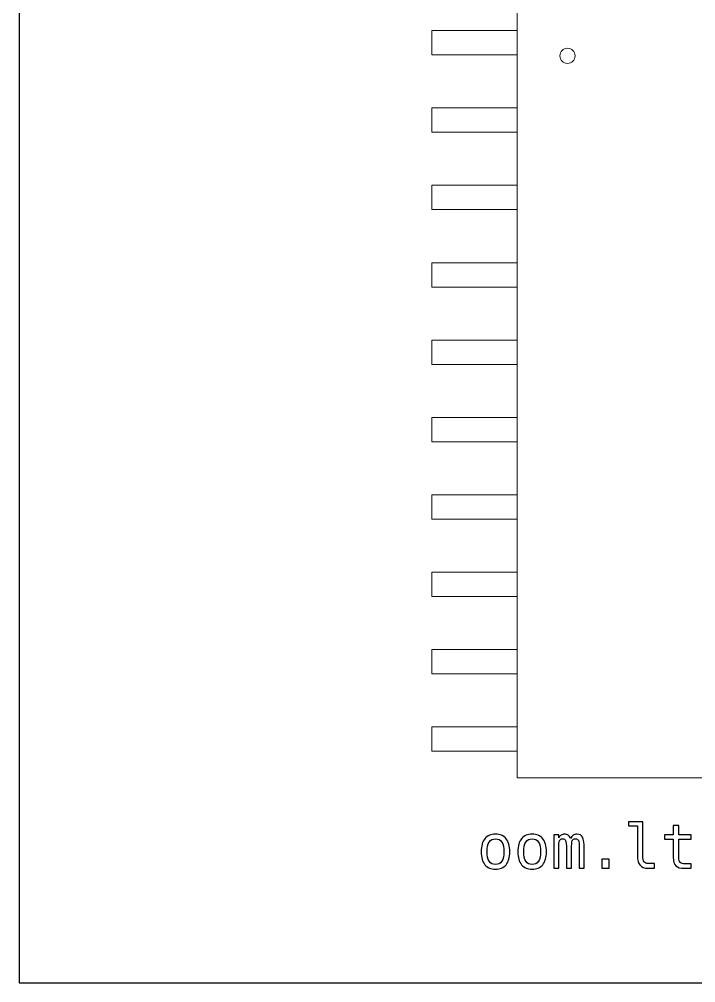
# Model space of a CAD drawing. Header units: centimetres. Extents: x -11.7 to -9.3, y -16.05 to -13.65.
# Drawn here: x -11.7 to -10.589, y -16.05 to -14.469 of the extents above; entities that cross this region are included whole.
import ezdxf

# ---------------------------------------------------------------- set-up
doc = ezdxf.new("R2010")
doc.units = ezdxf.units.CM
doc.header["$MEASUREMENT"] = 0
doc.layers.add('Layer 1', color=7, linetype='Continuous')

msp = doc.modelspace()

# ---------------------------------------------------------------- linework, layer by layer
at = {"layer": 'Layer 1', "color": 7}
msp.add_lwpolyline([(-11.7, -16.05), (-9.3, -16.05), (-9.3, -13.65), (-11.7, -13.65), (-11.7, -16.05)], close=True, dxfattribs=at)
at = {"layer": 'Layer 1', "color": 7, "lineweight": 9}
for points in [[(-10.88251, -15.71355), (-10.11751, -15.71355), (-10.11751, -14.44355), (-10.88251, -14.44355), (-10.88251, -15.71355)], [(-11.02251, -14.52705), (-10.88251, -14.52705), (-10.88251, -14.48705), (-11.02251, -14.48705), (-11.02251, -14.52705)], [(-11.02251, -14.65405), (-10.88251, -14.65405), (-10.88251, -14.61405), (-11.02251, -14.61405), (-11.02251, -14.65405)], [(-11.02251, -14.78105), (-10.88251, -14.78105), (-10.88251, -14.74105), (-11.02251, -14.74105), (-11.02251, -14.78105)], [(-11.02251, -14.90805), (-10.88251, -14.90805), (-10.88251, -14.86805), (-11.02251, -14.86805), (-11.02251, -14.90805)], [(-11.02251, -15.03505), (-10.88251, -15.03505), (-10.88251, -14.99505), (-11.02251, -14.99505), (-11.02251, -15.03505)], [(-11.02251, -15.16205), (-10.88251, -15.16205), (-10.88251, -15.12205), (-11.02251, -15.12205), (-11.02251, -15.16205)], [(-11.02251, -15.28905), (-10.88251, -15.28905), (-10.88251, -15.24905), (-11.02251, -15.24905), (-11.02251, -15.28905)], [(-11.02251, -15.41605), (-10.88251, -15.41605), (-10.88251, -15.37605), (-11.02251, -15.37605), (-11.02251, -15.41605)], [(-11.02251, -15.54305), (-10.88251, -15.54305), (-10.88251, -15.50305), (-11.02251, -15.50305), (-11.02251, -15.54305)], [(-11.02251, -15.67005), (-10.88251, -15.67005), (-10.88251, -15.63005), (-11.02251, -15.63005), (-11.02251, -15.67005)]]:
    msp.add_lwpolyline(points, close=True, dxfattribs=at)
msp.add_ellipse((-10.80001, -14.52855), major_axis=(0, 0.0125), ratio=1, dxfattribs=at)
at = {"layer": 'Layer 1', "color": 250}
for points, knots in [([(-10.6763, -15.84235), (-10.6763, -15.84639), (-10.67556, -15.84942), (-10.67408, -15.85147), (-10.67408, -15.85147), (-10.6726, -15.85352), (-10.67041, -15.85455), (-10.66751, -15.85455), (-10.66751, -15.85455), (-10.66751, -15.85455), (-10.65701, -15.85455), (-10.65701, -15.85455), (-10.65701, -15.85455), (-10.65701, -15.85455), (-10.65701, -15.86217), (-10.65701, -15.86217), (-10.65701, -15.86217), (-10.65701, -15.86217), (-10.66838, -15.86217), (-10.66838, -15.86217), (-10.66838, -15.86217), (-10.67376, -15.86217), (-10.67791, -15.86044), (-10.68086, -15.85699), (-10.68086, -15.85699), (-10.68381, -15.85354), (-10.68528, -15.84865), (-10.68528, -15.84235), (-10.68528, -15.84235), (-10.68528, -15.84235), (-10.68528, -15.79268), (-10.68528, -15.79268), (-10.68528, -15.79268), (-10.68528, -15.79268), (-10.69968, -15.79268), (-10.69968, -15.79268), (-10.69968, -15.79268), (-10.69968, -15.79268), (-10.69968, -15.78565), (-10.69968, -15.78565), (-10.69968, -15.78565), (-10.69968, -15.78565), (-10.6763, -15.78565), (-10.6763, -15.78565), (-10.6763, -15.78565), (-10.6763, -15.78565), (-10.6763, -15.84235), (-10.6763, -15.84235)], [0, 0, 0, 0, 0.0833333, 0.0833333, 0.0833333, 0.0833333, 0.1666667, 0.1666667, 0.1666667, 0.1666667, 0.25, 0.25, 0.25, 0.25, 0.3333333, 0.3333333, 0.3333333, 0.3333333, 0.4166667, 0.4166667, 0.4166667, 0.4166667, 0.5, 0.5, 0.5, 0.5, 0.5833333, 0.5833333, 0.5833333, 0.5833333, 0.6666667, 0.6666667, 0.6666667, 0.6666667, 0.75, 0.75, 0.75, 0.75, 0.8333333, 0.8333333, 0.8333333, 0.8333333, 0.9166667, 0.9166667, 0.9166667, 0.9166667, 1, 1, 1, 1]), ([(-10.6173, -15.79195), (-10.6173, -15.79195), (-10.6173, -15.80748), (-10.6173, -15.80748), (-10.6173, -15.80748), (-10.6173, -15.80748), (-10.59688, -15.80748), (-10.59688, -15.80748), (-10.59688, -15.80748), (-10.59688, -15.80748), (-10.59688, -15.81447), (-10.59688, -15.81447), (-10.59688, -15.81447), (-10.59688, -15.81447), (-10.6173, -15.81447), (-10.6173, -15.81447), (-10.6173, -15.81447), (-10.6173, -15.81447), (-10.6173, -15.84415), (-10.6173, -15.84415), (-10.6173, -15.84415), (-10.6173, -15.84819), (-10.61654, -15.851), (-10.615, -15.85259), (-10.615, -15.85259), (-10.61347, -15.85419), (-10.6108, -15.85499), (-10.607, -15.85499), (-10.607, -15.85499), (-10.607, -15.85499), (-10.59688, -15.85499), (-10.59688, -15.85499), (-10.59688, -15.85499), (-10.59688, -15.85499), (-10.59688, -15.86217), (-10.59688, -15.86217), (-10.59688, -15.86217), (-10.59688, -15.86217), (-10.60787, -15.86217), (-10.60787, -15.86217), (-10.60787, -15.86217), (-10.61462, -15.86217), (-10.61937, -15.86082), (-10.62214, -15.85812), (-10.62214, -15.85812), (-10.6249, -15.85542), (-10.62629, -15.85075), (-10.62629, -15.84415), (-10.62629, -15.84415), (-10.62629, -15.84415), (-10.62629, -15.81447), (-10.62629, -15.81447), (-10.62629, -15.81447), (-10.62629, -15.81447), (-10.64089, -15.81447), (-10.64089, -15.81447), (-10.64089, -15.81447), (-10.64089, -15.81447), (-10.64089, -15.80748), (-10.64089, -15.80748), (-10.64089, -15.80748), (-10.64089, -15.80748), (-10.62629, -15.80748), (-10.62629, -15.80748), (-10.62629, -15.80748), (-10.62629, -15.80748), (-10.62629, -15.79195), (-10.62629, -15.79195), (-10.62629, -15.79195), (-10.62629, -15.79195), (-10.6173, -15.79195), (-10.6173, -15.79195)], [0, 0, 0, 0, 0.0555556, 0.0555556, 0.0555556, 0.0555556, 0.1111111, 0.1111111, 0.1111111, 0.1111111, 0.1666667, 0.1666667, 0.1666667, 0.1666667, 0.2222222, 0.2222222, 0.2222222, 0.2222222, 0.2777778, 0.2777778, 0.2777778, 0.2777778, 0.3333333, 0.3333333, 0.3333333, 0.3333333, 0.3888889, 0.3888889, 0.3888889, 0.3888889, 0.4444444, 0.4444444, 0.4444444, 0.4444444, 0.5, 0.5, 0.5, 0.5, 0.5555556, 0.5555556, 0.5555556, 0.5555556, 0.6111111, 0.6111111, 0.6111111, 0.6111111, 0.6666667, 0.6666667, 0.6666667, 0.6666667, 0.7222222, 0.7222222, 0.7222222, 0.7222222, 0.7777778, 0.7777778, 0.7777778, 0.7777778, 0.8333333, 0.8333333, 0.8333333, 0.8333333, 0.8888889, 0.8888889, 0.8888889, 0.8888889, 0.9444444, 0.9444444, 0.9444444, 0.9444444, 1, 1, 1, 1]), ([(-10.91825, -15.80616), (-10.91067, -15.80616), (-10.90487, -15.80861), (-10.90085, -15.81353), (-10.90085, -15.81353), (-10.89683, -15.81845), (-10.89482, -15.82557), (-10.89482, -15.83487), (-10.89482, -15.83487), (-10.89482, -15.84422), (-10.89682, -15.85134), (-10.90082, -15.85624), (-10.90082, -15.85624), (-10.90484, -15.86114), (-10.91064, -15.86359), (-10.91825, -15.86359), (-10.91825, -15.86359), (-10.92585, -15.86359), (-10.93164, -15.86114), (-10.93566, -15.85624), (-10.93566, -15.85624), (-10.93966, -15.85134), (-10.94166, -15.84422), (-10.94166, -15.83487), (-10.94166, -15.83487), (-10.94166, -15.82557), (-10.93966, -15.81845), (-10.93566, -15.81353), (-10.93566, -15.81353), (-10.93164, -15.80861), (-10.92585, -15.80616), (-10.91825, -15.80616)], [0, 0, 0, 0, 0.125, 0.125, 0.125, 0.125, 0.25, 0.25, 0.25, 0.25, 0.375, 0.375, 0.375, 0.375, 0.5, 0.5, 0.5, 0.5, 0.625, 0.625, 0.625, 0.625, 0.75, 0.75, 0.75, 0.75, 0.875, 0.875, 0.875, 0.875, 1, 1, 1, 1]), ([(-10.91825, -15.81378), (-10.92282, -15.81378), (-10.92627, -15.81555), (-10.92862, -15.8191), (-10.92862, -15.8191), (-10.93097, -15.82265), (-10.93214, -15.82792), (-10.93214, -15.83487), (-10.93214, -15.83487), (-10.93214, -15.8418), (-10.93097, -15.84705), (-10.92862, -15.85062), (-10.92862, -15.85062), (-10.92627, -15.85419), (-10.92282, -15.85597), (-10.91825, -15.85597), (-10.91825, -15.85597), (-10.91367, -15.85597), (-10.9102, -15.85419), (-10.90785, -15.85062), (-10.90785, -15.85062), (-10.9055, -15.84705), (-10.90434, -15.8418), (-10.90434, -15.83487), (-10.90434, -15.83487), (-10.90434, -15.82792), (-10.9055, -15.82265), (-10.90785, -15.8191), (-10.90785, -15.8191), (-10.9102, -15.81555), (-10.91367, -15.81378), (-10.91825, -15.81378)], [0, 0, 0, 0, 0.125, 0.125, 0.125, 0.125, 0.25, 0.25, 0.25, 0.25, 0.375, 0.375, 0.375, 0.375, 0.5, 0.5, 0.5, 0.5, 0.625, 0.625, 0.625, 0.625, 0.75, 0.75, 0.75, 0.75, 0.875, 0.875, 0.875, 0.875, 1, 1, 1, 1]), ([(-10.85804, -15.80616), (-10.85046, -15.80616), (-10.84466, -15.80861), (-10.84064, -15.81353), (-10.84064, -15.81353), (-10.83662, -15.81845), (-10.83461, -15.82557), (-10.83461, -15.83487), (-10.83461, -15.83487), (-10.83461, -15.84422), (-10.83661, -15.85134), (-10.84061, -15.85624), (-10.84061, -15.85624), (-10.84463, -15.86114), (-10.85043, -15.86359), (-10.85804, -15.86359), (-10.85804, -15.86359), (-10.86564, -15.86359), (-10.87143, -15.86114), (-10.87545, -15.85624), (-10.87545, -15.85624), (-10.87945, -15.85134), (-10.88145, -15.84422), (-10.88145, -15.83487), (-10.88145, -15.83487), (-10.88145, -15.82557), (-10.87945, -15.81845), (-10.87545, -15.81353), (-10.87545, -15.81353), (-10.87143, -15.80861), (-10.86564, -15.80616), (-10.85804, -15.80616)], [0, 0, 0, 0, 0.125, 0.125, 0.125, 0.125, 0.25, 0.25, 0.25, 0.25, 0.375, 0.375, 0.375, 0.375, 0.5, 0.5, 0.5, 0.5, 0.625, 0.625, 0.625, 0.625, 0.75, 0.75, 0.75, 0.75, 0.875, 0.875, 0.875, 0.875, 1, 1, 1, 1]), ([(-10.85804, -15.81378), (-10.86261, -15.81378), (-10.86606, -15.81555), (-10.86841, -15.8191), (-10.86841, -15.8191), (-10.87076, -15.82265), (-10.87193, -15.82792), (-10.87193, -15.83487), (-10.87193, -15.83487), (-10.87193, -15.8418), (-10.87076, -15.84705), (-10.86841, -15.85062), (-10.86841, -15.85062), (-10.86606, -15.85419), (-10.86261, -15.85597), (-10.85804, -15.85597), (-10.85804, -15.85597), (-10.85346, -15.85597), (-10.84999, -15.85419), (-10.84764, -15.85062), (-10.84764, -15.85062), (-10.84529, -15.84705), (-10.84413, -15.8418), (-10.84413, -15.83487), (-10.84413, -15.83487), (-10.84413, -15.82792), (-10.84529, -15.82265), (-10.84764, -15.8191), (-10.84764, -15.8191), (-10.84999, -15.81555), (-10.85346, -15.81378), (-10.85804, -15.81378)], [0, 0, 0, 0, 0.125, 0.125, 0.125, 0.125, 0.25, 0.25, 0.25, 0.25, 0.375, 0.375, 0.375, 0.375, 0.5, 0.5, 0.5, 0.5, 0.625, 0.625, 0.625, 0.625, 0.75, 0.75, 0.75, 0.75, 0.875, 0.875, 0.875, 0.875, 1, 1, 1, 1]), ([(-10.79492, -15.81305), (-10.79382, -15.8107), (-10.7924, -15.80896), (-10.79068, -15.80785), (-10.79068, -15.80785), (-10.78898, -15.80673), (-10.78692, -15.80616), (-10.78452, -15.80616), (-10.78452, -15.80616), (-10.78012, -15.80616), (-10.77701, -15.80786), (-10.77521, -15.81126), (-10.77521, -15.81126), (-10.7734, -15.81467), (-10.7725, -15.82107), (-10.7725, -15.83048), (-10.7725, -15.83048), (-10.7725, -15.83048), (-10.7725, -15.86217), (-10.7725, -15.86217), (-10.7725, -15.86217), (-10.7725, -15.86217), (-10.7807, -15.86217), (-10.7807, -15.86217), (-10.7807, -15.86217), (-10.7807, -15.86217), (-10.7807, -15.83087), (-10.7807, -15.83087), (-10.7807, -15.83087), (-10.7807, -15.82315), (-10.78113, -15.81837), (-10.782, -15.81648), (-10.782, -15.81648), (-10.78285, -15.81462), (-10.78443, -15.81368), (-10.78672, -15.81368), (-10.78672, -15.81368), (-10.78932, -15.81368), (-10.7911, -15.81468), (-10.79207, -15.81668), (-10.79207, -15.81668), (-10.79302, -15.81868), (-10.7935, -15.82342), (-10.7935, -15.83087), (-10.7935, -15.83087), (-10.7935, -15.83087), (-10.7935, -15.86217), (-10.7935, -15.86217), (-10.7935, -15.86217), (-10.7935, -15.86217), (-10.8017, -15.86217), (-10.8017, -15.86217), (-10.8017, -15.86217), (-10.8017, -15.86217), (-10.8017, -15.83087), (-10.8017, -15.83087), (-10.8017, -15.83087), (-10.8017, -15.82305), (-10.80217, -15.81823), (-10.8031, -15.81642), (-10.8031, -15.81642), (-10.80402, -15.8146), (-10.80568, -15.81368), (-10.8081, -15.81368), (-10.8081, -15.81368), (-10.81048, -15.81368), (-10.81214, -15.81468), (-10.81305, -15.81668), (-10.81305, -15.81668), (-10.81399, -15.81868), (-10.81445, -15.82342), (-10.81445, -15.83087), (-10.81445, -15.83087), (-10.81445, -15.83087), (-10.81445, -15.86217), (-10.81445, -15.86217), (-10.81445, -15.86217), (-10.81445, -15.86217), (-10.8226, -15.86217), (-10.8226, -15.86217), (-10.8226, -15.86217), (-10.8226, -15.86217), (-10.8226, -15.80748), (-10.8226, -15.80748), (-10.8226, -15.80748), (-10.8226, -15.80748), (-10.81445, -15.80748), (-10.81445, -15.80748), (-10.81445, -15.80748), (-10.81445, -15.80748), (-10.81445, -15.81216), (-10.81445, -15.81216), (-10.81445, -15.81216), (-10.81339, -15.81021), (-10.81204, -15.80873), (-10.81042, -15.8077), (-10.81042, -15.8077), (-10.80882, -15.80668), (-10.80698, -15.80616), (-10.80493, -15.80616), (-10.80493, -15.80616), (-10.80245, -15.80616), (-10.8004, -15.80673), (-10.79875, -15.80786), (-10.79875, -15.80786), (-10.7971, -15.80901), (-10.79583, -15.81073), (-10.79492, -15.81305)], [0, 0, 0, 0, 0.037037, 0.037037, 0.037037, 0.037037, 0.0740741, 0.0740741, 0.0740741, 0.0740741, 0.1111111, 0.1111111, 0.1111111, 0.1111111, 0.1481481, 0.1481481, 0.1481481, 0.1481481, 0.1851852, 0.1851852, 0.1851852, 0.1851852, 0.2222222, 0.2222222, 0.2222222, 0.2222222, 0.2592593, 0.2592593, 0.2592593, 0.2592593, 0.2962963, 0.2962963, 0.2962963, 0.2962963, 0.3333333, 0.3333333, 0.3333333, 0.3333333, 0.3703704, 0.3703704, 0.3703704, 0.3703704, 0.4074074, 0.4074074, 0.4074074, 0.4074074, 0.4444444, 0.4444444, 0.4444444, 0.4444444, 0.4814815, 0.4814815, 0.4814815, 0.4814815, 0.5185185, 0.5185185, 0.5185185, 0.5185185, 0.5555556, 0.5555556, 0.5555556, 0.5555556, 0.5925926, 0.5925926, 0.5925926, 0.5925926, 0.6296296, 0.6296296, 0.6296296, 0.6296296, 0.6666667, 0.6666667, 0.6666667, 0.6666667, 0.7037037, 0.7037037, 0.7037037, 0.7037037, 0.7407407, 0.7407407, 0.7407407, 0.7407407, 0.7777778, 0.7777778, 0.7777778, 0.7777778, 0.8148148, 0.8148148, 0.8148148, 0.8148148, 0.8518519, 0.8518519, 0.8518519, 0.8518519, 0.8888889, 0.8888889, 0.8888889, 0.8888889, 0.9259259, 0.9259259, 0.9259259, 0.9259259, 0.962963, 0.962963, 0.962963, 0.962963, 1, 1, 1, 1]), ([(-10.74382, -15.84727), (-10.74382, -15.84727), (-10.73152, -15.84727), (-10.73152, -15.84727), (-10.73152, -15.84727), (-10.73152, -15.84727), (-10.73152, -15.86217), (-10.73152, -15.86217), (-10.73152, -15.86217), (-10.73152, -15.86217), (-10.74382, -15.86217), (-10.74382, -15.86217), (-10.74382, -15.86217), (-10.74382, -15.86217), (-10.74382, -15.84727), (-10.74382, -15.84727)], [0, 0, 0, 0, 0.25, 0.25, 0.25, 0.25, 0.5, 0.5, 0.5, 0.5, 0.75, 0.75, 0.75, 0.75, 1, 1, 1, 1])]:
    msp.add_open_spline(points, degree=3, knots=knots, dxfattribs=at)

doc.saveas('drawing.dxf')
